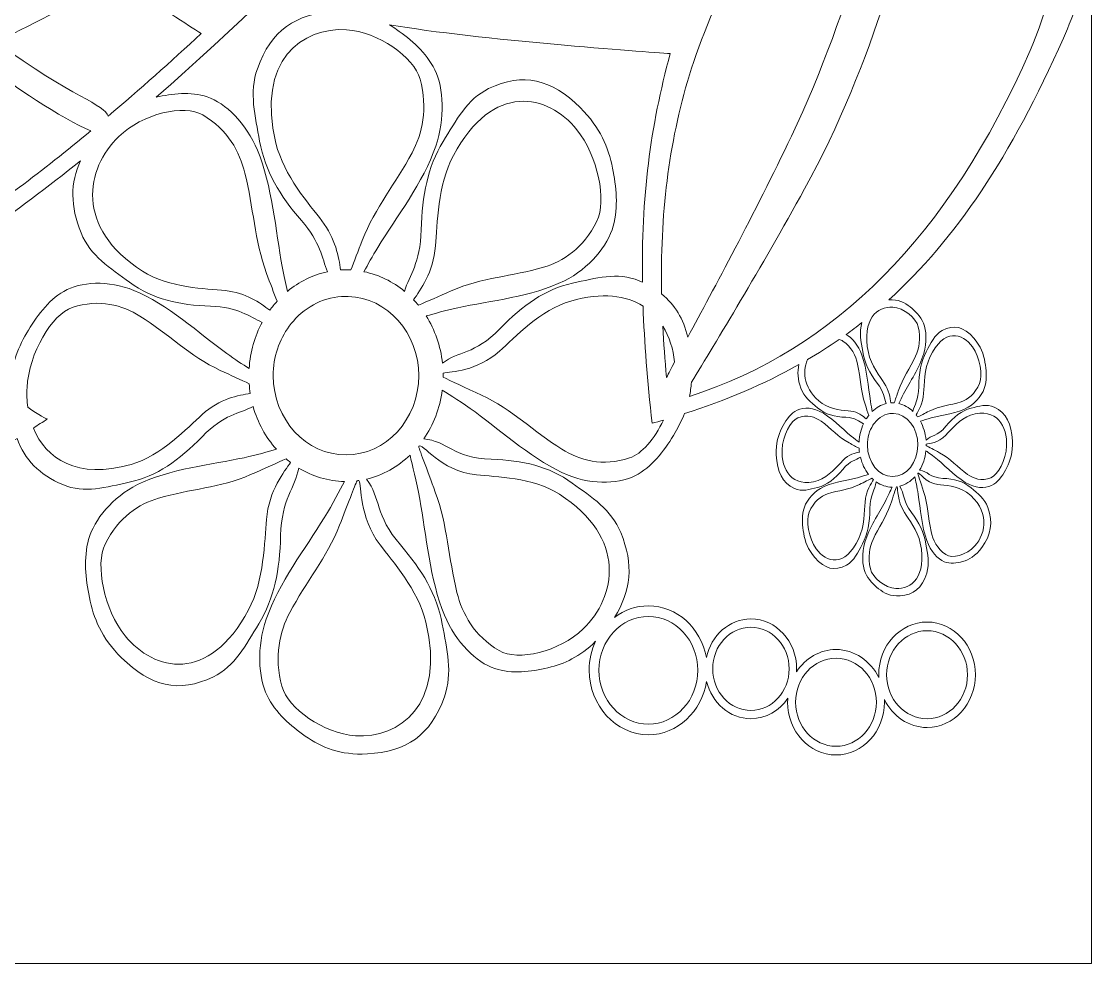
# Model space of a CAD drawing. Header units: millimetres. Extents: x -1200 to 1200, y -590 to 595.
# Drawn here: x 441 to 1200, y -590 to 78 of the extents above; entities that cross this region are included whole.
import ezdxf

# ---------------------------------------------------------------- set-up
doc = ezdxf.new("R2010")
doc.units = ezdxf.units.MM
doc.header["$MEASUREMENT"] = 0
doc.layers.add('Layer 1', color=7, linetype='Continuous')

msp = doc.modelspace()

# ---------------------------------------------------------------- linework, layer by layer
at = {"layer": 'Layer 1', "color": 250, "lineweight": 20}
for points, knots in [([(493.3416, 272.3109), (493.3416, 272.3109), (489.7907, 253.6195), (489.7907, 253.6195), (489.7907, 253.6195), (474.5343, 204.627), (474.5343, 204.627), (474.5343, 204.627), (449.0567, 144.0466), (449.0567, 144.0466), (449.0567, 144.0466), (423.5467, 91.7578), (423.5467, 91.7578), (400.4656, 82.4584), (371.7261, 71.2859), (340.3864, 59.5366), (349.0087, 75.9708), (361.4363, 100.587), (373.9648, 126.3772), (378.7365, 125.5699), (383.5915, 125.5998), (388.7915, 126.6202), (402.1392, 129.2377), (414.855, 134.5403), (428.2961, 149.5107), (455.2984, 179.5845), (450.1417, 198.7508), (442.8856, 218.5582), (439.2773, 228.4094), (433.2851, 236.2572), (426.2286, 243.1994), (427.7857, 248.1289), (429.9526, 254.3217), (431.6138, 260.2042), (438.8142, 260.781), (446.6788, 262.6368), (455.5852, 265.9095), (461.266, 267.9973), (466.2535, 270.3955), (470.6565, 273.4911), (478.237, 273.2324), (485.7886, 272.8312), (493.3416, 272.3109)], [0, 0, 0, 0, 0.07142857, 0.07142857, 0.07142857, 0.14285714, 0.14285714, 0.14285714, 0.21428571, 0.21428571, 0.21428571, 0.28571429, 0.28571429, 0.28571429, 0.35714286, 0.35714286, 0.35714286, 0.42857143, 0.42857143, 0.42857143, 0.5, 0.5, 0.5, 0.57142857, 0.57142857, 0.57142857, 0.64285714, 0.64285714, 0.64285714, 0.71428571, 0.71428571, 0.71428571, 0.78571429, 0.78571429, 0.78571429, 0.85714286, 0.85714286, 0.85714286, 0.92857143, 0.92857143, 0.92857143, 1, 1, 1, 1]), ([(785.5117, 259.5866), (782.4412, 260.7167), (779.4065, 261.8595), (776.4105, 263.0162), (751.3338, 234.0331), (647.3249, 121.4429), (536.2359, 24.3467), (547.7661, 26.9831), (560.7438, 28.4626), (572.4888, 24.5834), (585.4357, 20.309), (600.0251, 6.0472), (608.1306, -13.218), (618.5519, -37.9876), (621.0948, -70.5444), (625.694, -95.6229), (626.891, -102.1588), (628.2207, -108.0917), (629.4438, -113.3111), (637.6636, -106.5131), (647.3149, -101.6715), (657.807, -99.4396), (653.9591, -89.4911), (652.9397, -78.7371), (639.361, -63.0333), (624.0127, -45.284), (613.6363, -28.1866), (609.7187, -6.851), (606.4718, 10.8263), (602.1955, 27.7213), (608.1394, 44.5365), (617.8393, 71.9755), (635.3192, 83.6105), (662.8729, 85.0947), (663.4789, 85.1276), (664.0787, 85.1544), (664.6722, 85.1731), (663.0779, 86.0055), (661.9207, 86.8456), (661.2999, 87.6888), (658.1125, 92.0274), (665.4495, 103.4272), (675.4262, 120.2737), (705.3565, 170.8102), (774.9837, 258.7982), (782.9489, 259.6633), (783.4369, 259.7168), (784.316, 259.6854), (785.5117, 259.5866)], [0, 0, 0, 0, 0.0625, 0.0625, 0.0625, 0.125, 0.125, 0.125, 0.1875, 0.1875, 0.1875, 0.25, 0.25, 0.25, 0.3125, 0.3125, 0.3125, 0.375, 0.375, 0.375, 0.4375, 0.4375, 0.4375, 0.5, 0.5, 0.5, 0.5625, 0.5625, 0.5625, 0.625, 0.625, 0.625, 0.6875, 0.6875, 0.6875, 0.75, 0.75, 0.75, 0.8125, 0.8125, 0.8125, 0.875, 0.875, 0.875, 0.9375, 0.9375, 0.9375, 1, 1, 1, 1]), ([(1052.9728, 189.116), (1046.6477, 193.188), (1040.6257, 197.7554), (1034.9564, 202.7712), (1024.3028, 209.0377), (1012.64, 215.3575), (999.3717, 221.1836), (997.6271, 221.0627), (995.8652, 220.9579), (994.092, 220.8654), (966.6366, 161.1016), (929.7268, 90.0854), (914.6246, 40.1633), (899.7531, -8.9984), (893.7745, -58.8937), (894.9095, -115.1559), (904.3908, -122.8173), (910.357, -132.8911), (913.517, -145.7205), (931.6341, -112.0274), (960.6739, -58.5443), (987.0133, -3.2084), (1031.4487, 90.1402), (1052.7803, 188.2303), (1052.9728, 189.116)], [0, 0, 0, 0, 0.125, 0.125, 0.125, 0.25, 0.25, 0.25, 0.375, 0.375, 0.375, 0.5, 0.5, 0.5, 0.625, 0.625, 0.625, 0.75, 0.75, 0.75, 0.875, 0.875, 0.875, 1, 1, 1, 1]), ([(1081.711, 174.8948), (1078.7732, 175.9512), (1075.8764, 177.1049), (1073.0231, 178.354), (1074.2723, 156.7238), (1045.0014, 47.3328), (996.337, -40.6616), (964.9999, -97.3266), (933.4432, -149.4979), (916.0238, -177.7676), (915.7495, -181.3774), (915.274, -184.7566), (914.6246, -187.9512), (1017.8228, -154.4463), (1097.9705, -75.0396), (1156.4205, 57.4363), (1166.2742, 79.7703), (1184.323, 139.7299), (1185.7063, 161.5436), (1187.2745, 186.2664), (1171.4569, 171.5217), (1171.4569, 171.5217), (1132.5496, 156.3101), (1107.2669, 161.7129), (1081.711, 174.8948)], [0, 0, 0, 0, 0.125, 0.125, 0.125, 0.25, 0.25, 0.25, 0.375, 0.375, 0.375, 0.5, 0.5, 0.5, 0.625, 0.625, 0.625, 0.75, 0.75, 0.75, 0.875, 0.875, 0.875, 1, 1, 1, 1]), ([(1199.95, 122.7706), (1195.038, 103.5684), (1187.49, 83.3812), (1179.9064, 66.195), (1142.9583, -17.5486), (1103.2501, -76.5961), (1056.123, -119.3268), (1062.8104, -118.949), (1067.2307, -121.1794), (1071.23, -124.3833), (1074.7863, -127.2328), (1078.5199, -130.9037), (1080.6121, -135.8081), (1082.8223, -140.9883), (1083.1898, -149.4884), (1080.8406, -157.4086), (1077.8209, -167.592), (1071.1183, -177.5515), (1066.6026, -186.0342), (1065.2739, -188.5295), (1064.1577, -190.8603), (1063.209, -192.8745), (1066.903, -193.7474), (1070.3014, -195.6926), (1073.1895, -198.4401), (1074.3603, -193.7097), (1077.0547, -190.669), (1077.2845, -181.042), (1077.5179, -171.3256), (1078.8217, -163.3193), (1082.6622, -156.1014), (1085.8445, -150.1201), (1088.5985, -144.0448), (1093.8383, -141.1295), (1102.3897, -136.3709), (1109.2908, -138.4586), (1116.3782, -146.4994), (1121.4031, -152.2016), (1123.2905, -157.7347), (1124.3174, -163.5873), (1125.2237, -168.7517), (1125.7912, -174.6564), (1124.5036, -179.9777), (1123.1439, -185.6), (1118.6057, -191.9354), (1112.4744, -195.4543), (1104.5923, -199.9795), (1094.232, -201.0845), (1086.2518, -203.0813), (1083.2195, -203.8399), (1080.5934, -204.7193), (1078.4864, -205.401), (1080.6233, -209.2993), (1082.0426, -213.8587), (1082.5044, -218.7774), (1086.4703, -215.1959), (1090.2772, -216.5031), (1096.6221, -209.0155), (1102.2716, -202.3509), (1107.7113, -197.8461), (1114.5008, -196.1439), (1120.1255, -194.7348), (1125.5019, -192.8773), (1130.8534, -195.459), (1139.5847, -199.6706), (1143.2874, -207.2601), (1143.7592, -219.2257), (1144.0944, -227.7099), (1142.3065, -233.2932), (1139.73, -238.3418), (1137.4565, -242.798), (1134.5262, -247.4767), (1130.6126, -250.0973), (1126.4778, -252.867), (1119.6935, -253.3262), (1113.3721, -250.3841), (1105.2441, -246.6004), (1097.2951, -238.2023), (1090.5255, -232.5439), (1087.327, -229.8715), (1084.4674, -227.8855), (1082.4449, -226.348), (1081.8837, -231.4763), (1080.2781, -236.199), (1077.9065, -240.1632), (1083.592, -240.6537), (1085.1591, -245.577), (1094.5088, -245.928), (1102.2642, -246.2211), (1108.6538, -247.8544), (1114.4151, -252.6663), (1119.1881, -256.6538), (1124.0381, -260.1037), (1126.3649, -266.6695), (1130.1619, -277.3844), (1128.4968, -286.0302), (1122.0786, -294.9096), (1117.5267, -301.2058), (1113.1113, -303.5696), (1108.4402, -304.8563), (1104.318, -305.9926), (1099.6057, -306.7044), (1095.3581, -305.0916), (1090.872, -303.3861), (1085.816, -297.6996), (1083.006, -290.0191), (1079.3954, -280.1429), (1078.5137, -267.1633), (1076.9196, -257.1632), (1076.0862, -251.9328), (1075.0694, -247.6679), (1074.5341, -244.7338), (1071.527, -248.0487), (1067.8529, -250.4359), (1063.8026, -251.5284), (1067.4083, -256.8496), (1065.8314, -261.7071), (1072.1825, -270.157), (1077.5018, -277.2356), (1081.0976, -284.0506), (1082.456, -292.5584), (1083.5809, -299.6056), (1085.0635, -306.3423), (1083.0036, -313.0461), (1079.6412, -323.9866), (1073.5832, -328.6246), (1064.0348, -329.217), (1057.2627, -329.637), (1052.8064, -327.3973), (1048.7761, -324.1684), (1045.2211, -321.3189), (1041.4875, -317.648), (1039.394, -312.7435), (1037.1838, -307.5632), (1036.8175, -299.0632), (1039.1655, -291.1431), (1042.1865, -280.9597), (1048.8878, -271.0003), (1053.4048, -262.5191), (1055.5965, -258.4014), (1057.208, -254.7337), (1058.4485, -252.1898), (1054.3571, -252.1176), (1050.5081, -250.7446), (1047.1555, -248.3875), (1046.3026, -254.2258), (1042.9799, -256.7682), (1042.7216, -267.5097), (1042.4894, -277.226), (1041.1844, -285.2324), (1037.3439, -292.4503), (1034.1617, -298.4317), (1031.4089, -304.5068), (1026.1691, -307.4221), (1017.6165, -312.1808), (1010.7153, -310.0931), (1003.6293, -302.0523), (998.604, -296.3501), (996.7169, -290.817), (995.69, -284.9644), (994.7836, -279.7997), (994.215, -273.8953), (995.5026, -268.574), (996.8633, -262.9516), (1001.4017, -256.6162), (1007.5316, -253.0974), (1015.4139, -248.5722), (1025.7743, -247.4672), (1033.7544, -245.4704), (1036.861, -244.6944), (1039.5405, -243.7901), (1041.6737, -243.102), (1039.0538, -239.7242), (1037.0622, -235.5769), (1035.9396, -230.9641), (1032.4916, -233.163), (1028.8958, -233.033), (1023.3841, -239.5362), (1017.7356, -246.2007), (1012.2948, -250.7056), (1005.5053, -252.4076), (999.8806, -253.8169), (994.5043, -255.6742), (989.1538, -253.0927), (980.4215, -248.881), (976.7199, -241.2916), (976.2469, -229.326), (975.9116, -220.8416), (977.6996, -215.2585), (980.2773, -210.2099), (982.5507, -205.7553), (985.4811, -201.0766), (989.3948, -198.4544), (993.5296, -195.6847), (1000.314, -195.2255), (1006.6353, -198.1676), (1014.762, -201.9513), (1022.7109, -210.3495), (1029.4807, -216.0078), (1031.4822, -217.6803), (1033.3508, -219.083), (1034.9638, -220.2757), (1035.2158, -215.536), (1036.3568, -211.094), (1038.176, -207.2067), (1035.0097, -205.5813), (1032.3351, -202.8807), (1025.4973, -202.6236), (1017.7419, -202.332), (1011.3524, -200.6973), (1005.5911, -195.8854), (1000.8181, -191.8979), (995.9694, -188.448), (993.6426, -181.8822), (991.4894, -175.8084), (991.0922, -170.3993), (992.3214, -165.2362), (967.3802, -179.2659), (940.4598, -190.5969), (911.0933, -200.0311), (909.2618, -204.7804), (907.033, -209.1613), (904.5498, -213.3903), (897.9888, -224.5627), (889.5331, -236.2978), (878.2402, -242.8731), (866.3103, -249.8199), (846.7343, -250.9703), (828.4943, -243.591), (805.0431, -234.1019), (782.1071, -213.039), (762.5733, -198.8478), (753.3453, -192.1423), (745.0931, -187.1643), (739.2587, -183.3068), (737.6395, -196.1706), (733.0045, -208.0124), (726.1616, -217.9576), (742.569, -219.1865), (747.0873, -231.5345), (774.0674, -232.4169), (796.4458, -233.1489), (814.882, -237.2462), (831.5054, -249.3167), (845.2779, -259.3152), (859.2714, -267.9689), (865.9849, -284.4361), (875.1956, -307.0256), (873.266, -325.949), (861.4182, -344.6356), (868.2461, -339.3974), (876.5602, -336.3142), (885.5139, -336.3142), (905.7678, -336.3142), (922.7474, -352.0777), (926.6413, -372.9148), (930.0124, -357.3129), (942.917, -345.6388), (958.2465, -345.6388), (976.1278, -345.6388), (990.711, -361.5213), (990.711, -380.9949), (990.711, -381.694), (990.6899, -382.3883), (990.6526, -383.0778), (996.8846, -373.5449), (1007.1135, -367.3082), (1018.6348, -367.3082), (1031.7453, -367.3082), (1043.1774, -375.382), (1048.9561, -387.1986), (1048.9237, -386.5371), (1048.9064, -385.8725), (1048.9064, -385.2018), (1048.9064, -364.6091), (1064.3278, -347.8143), (1083.2369, -347.8143), (1102.145, -347.8143), (1117.5663, -364.6091), (1117.5664, -385.2018), (1117.5664, -405.7944), (1102.145, -422.5908), (1083.2368, -422.5908), (1070.1263, -422.5908), (1058.6956, -414.5155), (1052.9157, -402.7003), (1052.9479, -403.3603), (1052.9653, -404.0263), (1052.9653, -404.6956), (1052.9653, -425.2882), (1037.5439, -442.0846), (1018.6348, -442.0846), (999.7267, -442.0846), (984.3053, -425.2882), (984.3053, -404.6956), (984.3053, -403.7536), (984.3388, -402.8194), (984.4022, -401.8946), (978.4831, -410.6519), (968.9571, -416.3524), (958.2466, -416.3525), (943.2089, -416.3524), (930.5041, -405.1173), (926.8438, -389.9604), (923.3757, -411.3727), (906.1427, -427.7272), (885.5139, -427.7272), (862.399, -427.7271), (843.5469, -407.1941), (843.5469, -382.0199), (843.5469, -374.5967), (845.1873, -367.5763), (848.0928, -361.3662), (836.8841, -372.6735), (825.8471, -377.4431), (814.2649, -380.2159), (802.371, -383.0638), (788.7736, -384.8507), (776.5184, -380.802), (763.5728, -376.5276), (748.9821, -362.2659), (740.8767, -343.0008), (730.4566, -318.2311), (727.9123, -285.6744), (723.3146, -260.5958), (720.9095, -247.475), (717.9753, -236.7775), (716.4309, -229.4216), (707.754, -237.7352), (697.1539, -243.7227), (685.4674, -246.461), (695.8702, -259.809), (691.3207, -271.9909), (709.6464, -293.1854), (724.9945, -310.9363), (735.3709, -328.032), (739.2898, -349.3677), (742.5354, -367.0448), (746.8118, -383.94), (740.8679, -400.7552), (731.1681, -428.1959), (713.6892, -439.8292), (686.1355, -441.3134), (666.5967, -442.3668), (653.7369, -436.7492), (642.1099, -428.6504), (631.8501, -421.5062), (621.0762, -412.2975), (615.038, -399.9981), (608.6595, -387.0042), (607.603, -365.6844), (614.3786, -345.819), (623.0927, -320.2798), (642.4315, -295.2999), (655.4628, -274.0254), (661.7866, -263.7009), (666.4378, -254.5001), (670.0176, -248.1224), (658.2106, -247.9406), (647.1077, -244.4956), (637.4338, -238.5831), (634.9729, -253.226), (625.3824, -259.6053), (624.6386, -286.5442), (623.9681, -310.916), (620.2046, -330.9944), (609.1228, -349.0996), (599.9407, -364.0997), (591.9953, -379.3382), (576.8755, -386.6516), (552.2, -398.5843), (532.2875, -393.3492), (511.84, -373.1813), (497.3399, -358.8787), (491.8951, -345.0024), (488.9314, -330.3221), (486.3164, -317.3691), (484.6761, -302.5601), (488.3924, -289.2136), (492.3173, -275.1131), (505.4119, -259.2243), (523.1017, -250.3967), (545.8453, -239.0471), (575.7383, -236.2759), (598.7648, -231.2681), (607.7283, -229.3197), (615.4602, -227.0516), (621.6138, -225.326), (614.0547, -216.8542), (608.3082, -206.4544), (605.0699, -194.8853), (595.1192, -200.3995), (584.7428, -200.075), (568.842, -216.3839), (552.544, -233.0988), (536.8457, -244.3998), (517.2549, -248.6663), (501.0239, -252.2024), (485.5106, -256.8592), (470.0717, -250.3857), (453.3975, -243.3951), (443.0817, -232.6912), (437.6148, -217.5547), (411.8303, -233.7116), (382.9481, -250.5942), (357.3365, -260.8936), (337.0141, -269.0676), (307.5596, -278.8953), (282.5549, -285.9722), (273.7951, -288.4519), (265.4958, -292.1651), (258.4407, -293.2387), (301.9464, -386.3529), (340.7298, -528.6673), (355.9395, -590.0266), (355.9395, -590.0266), (1199.95, -590.0266), (1199.95, -590.0266), (1199.95, -590.0266), (1199.95, 122.7706), (1199.95, 122.7706)], [0, 0, 0, 0, 0.00714286, 0.00714286, 0.00714286, 0.01428571, 0.01428571, 0.01428571, 0.02142857, 0.02142857, 0.02142857, 0.02857143, 0.02857143, 0.02857143, 0.03571429, 0.03571429, 0.03571429, 0.04285714, 0.04285714, 0.04285714, 0.05, 0.05, 0.05, 0.05714286, 0.05714286, 0.05714286, 0.06428571, 0.06428571, 0.06428571, 0.07142857, 0.07142857, 0.07142857, 0.07857143, 0.07857143, 0.07857143, 0.08571429, 0.08571429, 0.08571429, 0.09285714, 0.09285714, 0.09285714, 0.1, 0.1, 0.1, 0.10714286, 0.10714286, 0.10714286, 0.11428571, 0.11428571, 0.11428571, 0.12142857, 0.12142857, 0.12142857, 0.12857143, 0.12857143, 0.12857143, 0.13571429, 0.13571429, 0.13571429, 0.14285714, 0.14285714, 0.14285714, 0.15, 0.15, 0.15, 0.15714286, 0.15714286, 0.15714286, 0.16428571, 0.16428571, 0.16428571, 0.17142857, 0.17142857, 0.17142857, 0.17857143, 0.17857143, 0.17857143, 0.18571429, 0.18571429, 0.18571429, 0.19285714, 0.19285714, 0.19285714, 0.2, 0.2, 0.2, 0.20714286, 0.20714286, 0.20714286, 0.21428571, 0.21428571, 0.21428571, 0.22142857, 0.22142857, 0.22142857, 0.22857143, 0.22857143, 0.22857143, 0.23571429, 0.23571429, 0.23571429, 0.24285714, 0.24285714, 0.24285714, 0.25, 0.25, 0.25, 0.25714286, 0.25714286, 0.25714286, 0.26428571, 0.26428571, 0.26428571, 0.27142857, 0.27142857, 0.27142857, 0.27857143, 0.27857143, 0.27857143, 0.28571429, 0.28571429, 0.28571429, 0.29285714, 0.29285714, 0.29285714, 0.3, 0.3, 0.3, 0.30714286, 0.30714286, 0.30714286, 0.31428571, 0.31428571, 0.31428571, 0.32142857, 0.32142857, 0.32142857, 0.32857143, 0.32857143, 0.32857143, 0.33571429, 0.33571429, 0.33571429, 0.34285714, 0.34285714, 0.34285714, 0.35, 0.35, 0.35, 0.35714286, 0.35714286, 0.35714286, 0.36428571, 0.36428571, 0.36428571, 0.37142857, 0.37142857, 0.37142857, 0.37857143, 0.37857143, 0.37857143, 0.38571429, 0.38571429, 0.38571429, 0.39285714, 0.39285714, 0.39285714, 0.4, 0.4, 0.4, 0.40714286, 0.40714286, 0.40714286, 0.41428571, 0.41428571, 0.41428571, 0.42142857, 0.42142857, 0.42142857, 0.42857143, 0.42857143, 0.42857143, 0.43571429, 0.43571429, 0.43571429, 0.44285714, 0.44285714, 0.44285714, 0.45, 0.45, 0.45, 0.45714286, 0.45714286, 0.45714286, 0.46428571, 0.46428571, 0.46428571, 0.47142857, 0.47142857, 0.47142857, 0.47857143, 0.47857143, 0.47857143, 0.48571429, 0.48571429, 0.48571429, 0.49285714, 0.49285714, 0.49285714, 0.5, 0.5, 0.5, 0.50714286, 0.50714286, 0.50714286, 0.51428571, 0.51428571, 0.51428571, 0.52142857, 0.52142857, 0.52142857, 0.52857143, 0.52857143, 0.52857143, 0.53571429, 0.53571429, 0.53571429, 0.54285714, 0.54285714, 0.54285714, 0.55, 0.55, 0.55, 0.55714286, 0.55714286, 0.55714286, 0.56428571, 0.56428571, 0.56428571, 0.57142857, 0.57142857, 0.57142857, 0.57857143, 0.57857143, 0.57857143, 0.58571429, 0.58571429, 0.58571429, 0.59285714, 0.59285714, 0.59285714, 0.6, 0.6, 0.6, 0.60714286, 0.60714286, 0.60714286, 0.61428571, 0.61428571, 0.61428571, 0.62142857, 0.62142857, 0.62142857, 0.62857143, 0.62857143, 0.62857143, 0.63571429, 0.63571429, 0.63571429, 0.64285714, 0.64285714, 0.64285714, 0.65, 0.65, 0.65, 0.65714286, 0.65714286, 0.65714286, 0.66428571, 0.66428571, 0.66428571, 0.67142857, 0.67142857, 0.67142857, 0.67857143, 0.67857143, 0.67857143, 0.68571429, 0.68571429, 0.68571429, 0.69285714, 0.69285714, 0.69285714, 0.7, 0.7, 0.7, 0.70714286, 0.70714286, 0.70714286, 0.71428571, 0.71428571, 0.71428571, 0.72142857, 0.72142857, 0.72142857, 0.72857143, 0.72857143, 0.72857143, 0.73571429, 0.73571429, 0.73571429, 0.74285714, 0.74285714, 0.74285714, 0.75, 0.75, 0.75, 0.75714286, 0.75714286, 0.75714286, 0.76428571, 0.76428571, 0.76428571, 0.77142857, 0.77142857, 0.77142857, 0.77857143, 0.77857143, 0.77857143, 0.78571429, 0.78571429, 0.78571429, 0.79285714, 0.79285714, 0.79285714, 0.8, 0.8, 0.8, 0.80714286, 0.80714286, 0.80714286, 0.81428571, 0.81428571, 0.81428571, 0.82142857, 0.82142857, 0.82142857, 0.82857143, 0.82857143, 0.82857143, 0.83571429, 0.83571429, 0.83571429, 0.84285714, 0.84285714, 0.84285714, 0.85, 0.85, 0.85, 0.85714286, 0.85714286, 0.85714286, 0.86428571, 0.86428571, 0.86428571, 0.87142857, 0.87142857, 0.87142857, 0.87857143, 0.87857143, 0.87857143, 0.88571429, 0.88571429, 0.88571429, 0.89285714, 0.89285714, 0.89285714, 0.9, 0.9, 0.9, 0.90714286, 0.90714286, 0.90714286, 0.91428571, 0.91428571, 0.91428571, 0.92142857, 0.92142857, 0.92142857, 0.92857143, 0.92857143, 0.92857143, 0.93571429, 0.93571429, 0.93571429, 0.94285714, 0.94285714, 0.94285714, 0.95, 0.95, 0.95, 0.95714286, 0.95714286, 0.95714286, 0.96428571, 0.96428571, 0.96428571, 0.97142857, 0.97142857, 0.97142857, 0.97857143, 0.97857143, 0.97857143, 0.98571429, 0.98571429, 0.98571429, 0.99285714, 0.99285714, 0.99285714, 1, 1, 1, 1]), ([(422.5274, 63.6197), (478.3039, 23.1507), (499.7065, 19.6586), (502.2145, 10.8325), (524.5185, 29.7528), (546.7505, 49.6242), (568.2249, 69.5146), (558.5202, 75.532), (540.8577, 88.0259), (507.4929, 107.6372), (474.2499, 89.4068), (443.9708, 73.6432), (422.5274, 63.6197)], [0, 0, 0, 0, 0.25, 0.25, 0.25, 0.5, 0.5, 0.5, 0.75, 0.75, 0.75, 1, 1, 1, 1]), ([(670.9984, -98.0555), (672.1382, -98.0555), (673.2731, -98.0851), (674.4006, -98.1464), (676.715, -92.198), (679.6243, -84.5836), (682.5347, -77.176), (691.8036, -53.5864), (706.377, -36.9719), (717.8699, -15.0752), (724.9982, -1.495), (729.3266, 16.1398), (723.5021, 37.1791), (719.1475, 52.9095), (693.9555, 70.6527), (671.3126, 72.1888), (640.2822, 74.2952), (607.136, 50.582), (621.3084, -8.2994), (626.8884, -31.4844), (645.1421, -51.7103), (653.8722, -63.2497), (663.4019, -75.8484), (666.0169, -89.1323), (667.1952, -98.1683), (668.4542, -98.0931), (669.722, -98.0555), (670.9984, -98.0555)], [0, 0, 0, 0, 0.11111111, 0.11111111, 0.11111111, 0.22222222, 0.22222222, 0.22222222, 0.33333333, 0.33333333, 0.33333333, 0.44444444, 0.44444444, 0.44444444, 0.55555556, 0.55555556, 0.55555556, 0.66666667, 0.66666667, 0.66666667, 0.77777778, 0.77777778, 0.77777778, 0.88888889, 0.88888889, 0.88888889, 1, 1, 1, 1]), ([(881.3059, -106.8722), (880.418, -46.7259), (886.8213, 3.4516), (901.0458, 55.3077), (883.0491, 56.5413), (765.6079, 64.8392), (701.8263, 75.7359), (703.5522, 74.6935), (705.2384, 73.5885), (706.8985, 72.4317), (717.1571, 65.2858), (727.9323, 56.0773), (733.9691, 43.7779), (740.3476, 30.7856), (741.4055, 9.4656), (734.6284, -10.3996), (725.9145, -35.939), (706.5769, -60.9189), (693.5444, -82.1934), (689.7102, -88.4535), (686.4906, -94.2984), (683.7528, -99.3533), (694.4136, -101.5414), (704.219, -106.4207), (712.5517, -113.3111), (715.9279, -101.4459), (723.7032, -93.8204), (724.3688, -69.6743), (725.0404, -45.3044), (728.8038, -25.2242), (739.8856, -7.1206), (749.0666, 7.8795), (757.012, 23.1194), (772.1329, 30.4314), (796.807, 42.3657), (816.7209, 37.1305), (837.1685, 16.961), (851.6675, 2.6599), (857.1133, -11.2162), (860.0772, -25.8966), (862.692, -38.8497), (864.3323, -53.6585), (860.6161, -67.0052), (856.6899, -81.1055), (843.5954, -96.9943), (825.9055, -105.8236), (803.1632, -117.1716), (773.2702, -119.9427), (750.2423, -124.9506), (741.4924, -126.8535), (733.9146, -129.0572), (727.8342, -130.7673), (734.0001, -140.548), (738.0978, -151.9838), (739.4287, -164.3193), (750.8719, -155.3364), (761.8557, -158.614), (780.1664, -139.8364), (796.4645, -123.12), (812.1628, -111.8189), (831.7525, -107.5524), (847.9835, -104.0164), (863.4968, -99.3596), (878.9355, -105.8329), (879.7413, -106.17), (880.5311, -106.5164), (881.3059, -106.8722)], [0, 0, 0, 0, 0.04545455, 0.04545455, 0.04545455, 0.09090909, 0.09090909, 0.09090909, 0.13636364, 0.13636364, 0.13636364, 0.18181818, 0.18181818, 0.18181818, 0.22727273, 0.22727273, 0.22727273, 0.27272727, 0.27272727, 0.27272727, 0.31818182, 0.31818182, 0.31818182, 0.36363636, 0.36363636, 0.36363636, 0.40909091, 0.40909091, 0.40909091, 0.45454545, 0.45454545, 0.45454545, 0.5, 0.5, 0.5, 0.54545455, 0.54545455, 0.54545455, 0.59090909, 0.59090909, 0.59090909, 0.63636364, 0.63636364, 0.63636364, 0.68181818, 0.68181818, 0.68181818, 0.72727273, 0.72727273, 0.72727273, 0.77272727, 0.77272727, 0.77272727, 0.81818182, 0.81818182, 0.81818182, 0.86363636, 0.86363636, 0.86363636, 0.90909091, 0.90909091, 0.90909091, 0.95454545, 0.95454545, 0.95454545, 1, 1, 1, 1]), ([(307.5843, 22.6523), (355.9333, -46.5818), (383.2412, -63.2434), (390.5286, -73.2167), (421.9188, -53.4909), (455.9132, -27.7619), (490.0401, 0.6067), (470.4789, 7.82), (428.7667, 37.1382), (423.5032, 41.4377), (415.8324, 47.7026), (410.8693, 52.8783), (407.831, 57.0789), (403.001, 55.0742), (399.0548, 53.6322), (396.1432, 52.836), (383.5417, 49.3955), (349.8106, 37.3859), (307.5843, 22.6523)], [0, 0, 0, 0, 0.16666667, 0.16666667, 0.16666667, 0.33333333, 0.33333333, 0.33333333, 0.5, 0.5, 0.5, 0.66666667, 0.66666667, 0.66666667, 0.83333333, 0.83333333, 0.83333333, 1, 1, 1, 1]), ([(848.9295, -63.6117), (839.3887, -82.9739), (824.8774, -92.1103), (811.0191, -96.2231), (788.6765, -102.8564), (767.5847, -103.3816), (745.7154, -112.924), (737.0635, -116.6982), (728.2017, -120.7061), (722.3944, -123.2155), (721.2745, -121.8487), (720.1111, -120.5259), (718.9053, -119.2515), (723.8721, -112.3143), (732.8082, -99.9506), (734.4882, -81.0036), (735.808, -66.1195), (736.0329, -37.7604), (747.1395, -17.0706), (775.3488, 35.4801), (814.1817, 26.7214), (834.7559, 1.3356), (849.7701, -17.188), (856.063, -49.135), (848.9295, -63.6117)], [0, 0, 0, 0, 0.125, 0.125, 0.125, 0.25, 0.25, 0.25, 0.375, 0.375, 0.375, 0.5, 0.5, 0.5, 0.625, 0.625, 0.625, 0.75, 0.75, 0.75, 0.875, 0.875, 0.875, 1, 1, 1, 1]), ([(616.8757, -126.7579), (618.4886, -124.5274), (620.2159, -122.4005), (622.046, -120.3832), (619.8917, -114.6042), (617.2122, -107.5179), (614.6506, -100.554), (605.8895, -76.7355), (605.4064, -53.7636), (599.3162, -29.4312), (595.5402, -14.3385), (587.1504, 1.4656), (569.3723, 11.8559), (556.0803, 19.6255), (526.7473, 12.7713), (509.7379, -3.5799), (486.4293, -25.9876), (478.387, -68.2809), (526.638, -99.0021), (545.6367, -111.0994), (571.6755, -111.344), (585.3413, -112.7797), (599.8525, -114.3063), (610.1584, -121.33), (616.8757, -126.7579)], [0, 0, 0, 0, 0.125, 0.125, 0.125, 0.25, 0.25, 0.25, 0.375, 0.375, 0.375, 0.5, 0.5, 0.5, 0.625, 0.625, 0.625, 0.75, 0.75, 0.75, 0.875, 0.875, 0.875, 1, 1, 1, 1]), ([(299.5099, -129.2564), (324.06, -133.4083), (348.5232, -140.921), (371.7671, -151.1469), (393.8052, -160.8428), (414.891, -171.9745), (432.7138, -185.8634), (432.694, -167.291), (437.611, -154.4916), (444.4587, -142.8285), (451.0197, -131.656), (459.4742, -119.9208), (470.7671, -113.3455), (482.6981, -106.3987), (502.2729, -105.2483), (520.5142, -112.6277), (543.9641, -122.1183), (566.9001, -143.1795), (586.4339, -157.371), (592.2076, -161.567), (597.599, -165.0842), (602.2553, -168.075), (602.9827, -156.1891), (606.2731, -145.0465), (611.5229, -135.2971), (602.3867, -131.2219), (594.6674, -124.4475), (574.9398, -123.8017), (552.5627, -123.0714), (534.1253, -118.9726), (517.502, -106.9034), (503.7295, -96.9034), (489.736, -88.2497), (483.0222, -71.7826), (475.3053, -52.8577), (475.4084, -36.5033), (482.6112, -20.707), (436.0291, -58.132), (390.2181, -90.0946), (350.4192, -109.344), (332.9478, -117.7939), (315.9632, -124.3205), (299.5099, -129.2564)], [0, 0, 0, 0, 0.07142857, 0.07142857, 0.07142857, 0.14285714, 0.14285714, 0.14285714, 0.21428571, 0.21428571, 0.21428571, 0.28571429, 0.28571429, 0.28571429, 0.35714286, 0.35714286, 0.35714286, 0.42857143, 0.42857143, 0.42857143, 0.5, 0.5, 0.5, 0.57142857, 0.57142857, 0.57142857, 0.64285714, 0.64285714, 0.64285714, 0.71428571, 0.71428571, 0.71428571, 0.78571429, 0.78571429, 0.78571429, 0.85714286, 0.85714286, 0.85714286, 0.92857143, 0.92857143, 0.92857143, 1, 1, 1, 1]), ([(896.2529, -204.5781), (893.5672, -205.365), (890.8667, -206.1409), (888.1399, -206.8996), (884.8012, -176.7817), (882.6568, -149.352), (881.7392, -123.7923), (869.8068, -116.2546), (852.9103, -113.7546), (830.4225, -120.1747), (809.1343, -126.2515), (790.5641, -146.131), (779.9665, -155.639), (763.5679, -170.3537), (745.899, -169.9307), (739.8807, -171.371), (739.8919, -171.9432), (739.8994, -172.5184), (739.8994, -173.0952), (739.8994, -173.4588), (739.8931, -173.8193), (739.8883, -174.1814), (744.5655, -176.5545), (756.123, -181.7019), (767.18, -186.8571), (788.8395, -196.9511), (804.0957, -212.8228), (824.2007, -225.3385), (836.6707, -233.1018), (852.8631, -237.8167), (872.1809, -231.4734), (880.7087, -228.6724), (889.8795, -217.9591), (896.2529, -204.5781)], [0, 0, 0, 0, 0.09090909, 0.09090909, 0.09090909, 0.18181818, 0.18181818, 0.18181818, 0.27272727, 0.27272727, 0.27272727, 0.36363636, 0.36363636, 0.36363636, 0.45454545, 0.45454545, 0.45454545, 0.54545455, 0.54545455, 0.54545455, 0.63636364, 0.63636364, 0.63636364, 0.72727273, 0.72727273, 0.72727273, 0.81818182, 0.81818182, 0.81818182, 0.90909091, 0.90909091, 0.90909091, 1, 1, 1, 1]), ([(445.2584, -195.5577), (453.1528, -201.0891), (458.9589, -203.9575), (458.9589, -203.9575), (455.7865, -206.003), (452.5222, -208.1002), (449.1845, -210.2303), (458.081, -231.9718), (480.1876, -247.0064), (518.5859, -236.0439), (539.8742, -229.967), (558.4444, -210.0876), (569.0407, -200.5798), (581.5691, -189.3383), (594.8374, -186.9307), (603.0871, -185.7786), (602.7245, -183.4809), (602.4576, -181.1456), (602.2937, -178.7802), (596.6776, -176.1785), (589.142, -172.7723), (581.8274, -169.3632), (560.1679, -159.2674), (544.9115, -143.3959), (524.8078, -130.8801), (512.3379, -123.1167), (496.1453, -118.4021), (476.8276, -124.7454), (462.3846, -129.4883), (446.0928, -156.9242), (444.681, -181.5859), (444.4141, -186.2458), (444.6015, -190.9511), (445.2584, -195.5577)], [0, 0, 0, 0, 0.09090909, 0.09090909, 0.09090909, 0.18181818, 0.18181818, 0.18181818, 0.27272727, 0.27272727, 0.27272727, 0.36363636, 0.36363636, 0.36363636, 0.45454545, 0.45454545, 0.45454545, 0.54545455, 0.54545455, 0.54545455, 0.63636364, 0.63636364, 0.63636364, 0.72727273, 0.72727273, 0.72727273, 0.81818182, 0.81818182, 0.81818182, 0.90909091, 0.90909091, 0.90909091, 1, 1, 1, 1]), ([(672.6176, -116.8957), (671.8575, -116.8597), (671.808, -116.8644), (670.5166, -116.869), (656.0413, -117.0133), (642.9568, -123.7031), (633.6456, -134.3426), (632.5579, -135.6405), (631.536, -136.7658), (630.6794, -138.0432), (623.608, -147.6687), (619.3676, -159.86), (619.3676, -173.0952), (619.3676, -204.0656), (642.5619, -229.326), (670.9984, -229.326), (699.4347, -229.326), (722.628, -204.0656), (722.628, -173.0952), (722.628, -142.7157), (700.309, -117.8331), (672.6176, -116.8957)], [0, 0, 0, 0, 0.14285714, 0.14285714, 0.14285714, 0.28571429, 0.28571429, 0.28571429, 0.42857143, 0.42857143, 0.42857143, 0.57142857, 0.57142857, 0.57142857, 0.71428571, 0.71428571, 0.71428571, 0.85714286, 0.85714286, 0.85714286, 1, 1, 1, 1]), ([(1058.7887, -192.3571), (1059.1837, -192.3571), (1059.5772, -192.3697), (1059.967, -192.3947), (1060.7706, -190.0216), (1061.7774, -186.9872), (1062.7869, -184.0325), (1065.9991, -174.6281), (1071.0501, -168.0042), (1075.0321, -159.2737), (1077.503, -153.8584), (1079.0029, -146.827), (1076.9852, -138.4398), (1075.4755, -132.167), (1066.7453, -125.0932), (1058.8968, -124.4804), (1048.1427, -123.6403), (1036.6561, -133.0948), (1041.5681, -156.5715), (1043.5014, -165.8162), (1049.8277, -173.8788), (1052.8536, -178.4808), (1056.1564, -183.5043), (1057.0628, -188.8007), (1057.47, -192.4025), (1057.9071, -192.3726), (1058.3454, -192.3571), (1058.7887, -192.3571)], [0, 0, 0, 0, 0.11111111, 0.11111111, 0.11111111, 0.22222222, 0.22222222, 0.22222222, 0.33333333, 0.33333333, 0.33333333, 0.44444444, 0.44444444, 0.44444444, 0.55555556, 0.55555556, 0.55555556, 0.66666667, 0.66666667, 0.66666667, 0.77777778, 0.77777778, 0.77777778, 0.88888889, 0.88888889, 0.88888889, 1, 1, 1, 1]), ([(1025.722, -143.9383), (1029.9214, -146.0778), (1034.4137, -151.4587), (1037.0001, -158.5323), (1040.6121, -168.4087), (1041.4937, -181.3884), (1043.0866, -191.3885), (1043.5026, -193.9935), (1043.9633, -196.3586), (1044.3867, -198.4401), (1047.2351, -195.7302), (1050.5814, -193.7991), (1054.2169, -192.9104), (1052.8833, -188.9433), (1052.5294, -184.6549), (1047.8236, -178.3946), (1042.5043, -171.3178), (1038.9085, -164.5011), (1037.5513, -155.9948), (1036.4251, -148.9461), (1034.944, -142.2094), (1037.0039, -135.5056), (1037.0113, -135.4805), (1037.02, -135.4554), (1037.0273, -135.4303), (1033.3049, -138.3505), (1029.5391, -141.189), (1025.722, -143.9383)], [0, 0, 0, 0, 0.11111111, 0.11111111, 0.11111111, 0.22222222, 0.22222222, 0.22222222, 0.33333333, 0.33333333, 0.33333333, 0.44444444, 0.44444444, 0.44444444, 0.55555556, 0.55555556, 0.55555556, 0.66666667, 0.66666667, 0.66666667, 0.77777778, 0.77777778, 0.77777778, 0.88888889, 0.88888889, 0.88888889, 1, 1, 1, 1]), ([(904.0828, -163.3867), (901.7386, -167.835), (899.8215, -171.5513), (898.4122, -174.4274), (897.245, -161.954), (896.3485, -149.8255), (895.7377, -137.99), (900.4299, -145.4805), (903.1567, -154.3003), (904.0828, -163.3867)], [0, 0, 0, 0, 0.33333333, 0.33333333, 0.33333333, 0.66666667, 0.66666667, 0.66666667, 1, 1, 1, 1]), ([(1120.4533, -178.6251), (1117.1467, -186.3445), (1112.1181, -189.9872), (1107.3153, -191.6282), (1099.5723, -194.2725), (1092.2626, -194.4809), (1084.6835, -198.2866), (1081.6849, -199.7914), (1078.613, -201.3885), (1076.6004, -202.3885), (1076.2129, -201.8446), (1075.8095, -201.3164), (1075.391, -200.8085), (1077.1131, -198.0421), (1080.2098, -193.1127), (1080.7923, -185.5592), (1081.2492, -179.625), (1081.3273, -168.3177), (1085.1766, -160.0685), (1094.9533, -139.1169), (1108.4116, -142.609), (1115.5426, -152.7298), (1120.745, -160.1155), (1122.9266, -172.8539), (1120.4533, -178.6251)], [0, 0, 0, 0, 0.125, 0.125, 0.125, 0.25, 0.25, 0.25, 0.375, 0.375, 0.375, 0.5, 0.5, 0.5, 0.625, 0.625, 0.625, 0.75, 0.75, 0.75, 0.875, 0.875, 0.875, 1, 1, 1, 1]), ([(1040.031, -203.8024), (1040.591, -202.9121), (1041.1883, -202.064), (1041.8227, -201.26), (1041.0764, -198.9559), (1040.1477, -196.1299), (1039.2599, -193.354), (1036.2241, -183.857), (1036.0562, -174.6987), (1033.9455, -164.9963), (1032.6368, -158.9791), (1029.7289, -152.6782), (1023.5678, -148.5354), (1022.7781, -148.0042), (1021.8246, -147.6436), (1020.7579, -147.446), (1013.4942, -152.4854), (1006.0616, -157.2409), (998.4391, -161.7253), (994.5527, -170.9275), (995.7708, -183.2222), (1008.7572, -192.7348), (1015.3419, -197.5577), (1024.3662, -197.6565), (1029.1018, -198.2286), (1034.1319, -198.8367), (1037.7028, -201.6377), (1040.031, -203.8024)], [0, 0, 0, 0, 0.11111111, 0.11111111, 0.11111111, 0.22222222, 0.22222222, 0.22222222, 0.33333333, 0.33333333, 0.33333333, 0.44444444, 0.44444444, 0.44444444, 0.55555556, 0.55555556, 0.55555556, 0.66666667, 0.66666667, 0.66666667, 0.77777778, 0.77777778, 0.77777778, 0.88888889, 0.88888889, 0.88888889, 1, 1, 1, 1]), ([(1128.5117, -245.5518), (1121.8166, -248.0816), (1116.2057, -246.2023), (1111.8834, -243.1066), (1104.9164, -238.116), (1099.6281, -231.7884), (1092.1223, -227.7633), (1088.2906, -225.7084), (1084.285, -223.6551), (1082.6634, -222.71), (1082.6658, -222.5657), (1082.6672, -222.4216), (1082.6672, -222.2774), (1082.6672, -222.047), (1082.6646, -221.8182), (1082.6609, -221.5893), (1084.7469, -221.0158), (1090.8708, -221.1833), (1096.5538, -215.3165), (1100.2265, -211.5266), (1106.6621, -203.6002), (1114.0402, -201.1769), (1132.7768, -195.0233), (1140.3223, -209.4152), (1139.6531, -222.8902), (1139.164, -232.7228), (1133.5169, -243.6615), (1128.5117, -245.5518)], [0, 0, 0, 0, 0.11111111, 0.11111111, 0.11111111, 0.22222222, 0.22222222, 0.22222222, 0.33333333, 0.33333333, 0.33333333, 0.44444444, 0.44444444, 0.44444444, 0.55555556, 0.55555556, 0.55555556, 0.66666667, 0.66666667, 0.66666667, 0.77777778, 0.77777778, 0.77777778, 0.88888889, 0.88888889, 0.88888889, 1, 1, 1, 1]), ([(1035.2531, -227.3338), (1035.1276, -226.4169), (1035.0345, -225.4858), (1034.9775, -224.5438), (1033.0316, -223.5062), (1030.4193, -222.1473), (1027.8851, -220.7883), (1020.3779, -216.7632), (1015.091, -210.4356), (1008.1227, -205.445), (1003.8019, -202.3493), (998.1896, -200.4701), (991.4945, -202.9998), (986.4893, -204.8902), (980.8435, -215.829), (980.3542, -225.6615), (979.6838, -239.1364), (987.2293, -253.5284), (1005.9673, -247.3747), (1013.3451, -244.9515), (1019.7808, -237.0268), (1023.4536, -233.2352), (1027.7944, -228.7524), (1032.3935, -227.7931), (1035.2531, -227.3338)], [0, 0, 0, 0, 0.125, 0.125, 0.125, 0.25, 0.25, 0.25, 0.375, 0.375, 0.375, 0.5, 0.5, 0.5, 0.625, 0.625, 0.625, 0.75, 0.75, 0.75, 0.875, 0.875, 0.875, 1, 1, 1, 1]), ([(1059.35, -199.8697), (1059.0867, -199.8555), (1059.0693, -199.8572), (1058.6212, -199.8588), (1053.6049, -199.9167), (1049.0701, -202.5829), (1045.8432, -206.8259), (1045.4668, -207.3431), (1045.1118, -207.7913), (1044.815, -208.3023), (1042.3641, -212.1392), (1040.8952, -216.9999), (1040.8952, -222.2774), (1040.8953, -234.6254), (1048.9336, -244.6961), (1058.7887, -244.6961), (1068.6439, -244.6961), (1076.6823, -234.6254), (1076.6823, -222.2774), (1076.6824, -210.1644), (1068.9468, -200.2427), (1059.35, -199.8697)], [0, 0, 0, 0, 0.14285714, 0.14285714, 0.14285714, 0.28571429, 0.28571429, 0.28571429, 0.42857143, 0.42857143, 0.42857143, 0.57142857, 0.57142857, 0.57142857, 0.71428571, 0.71428571, 0.71428571, 0.85714286, 0.85714286, 0.85714286, 1, 1, 1, 1]), ([(779.6349, -368.0747), (761.857, -357.6843), (753.4682, -341.8801), (749.691, -326.7875), (743.6008, -302.4551), (743.119, -279.4831), (734.3566, -255.6647), (728.5742, -239.9437), (722.1921, -223.583), (722.6094, -223.1065), (725.1187, -220.2445), (737.6222, -240.6991), (763.666, -243.4389), (777.333, -244.8762), (803.3718, -245.1192), (822.3692, -257.2165), (870.6201, -287.9392), (862.5792, -330.2327), (839.2695, -352.6405), (822.2599, -368.9901), (792.9269, -375.8444), (779.6349, -368.0747)], [0, 0, 0, 0, 0.14285714, 0.14285714, 0.14285714, 0.28571429, 0.28571429, 0.28571429, 0.42857143, 0.42857143, 0.42857143, 0.57142857, 0.57142857, 0.57142857, 0.71428571, 0.71428571, 0.71428571, 0.85714286, 0.85714286, 0.85714286, 1, 1, 1, 1]), ([(631.716, -234.6772), (630.652, -233.8684), (629.6101, -233.0283), (628.5894, -232.1569), (622.9636, -234.5329), (612.9956, -239.0612), (603.292, -243.2947), (581.4238, -252.8372), (560.3305, -253.3623), (537.988, -259.9956), (524.13, -264.1085), (509.6198, -273.2449), (500.0789, -292.607), (492.9444, -307.0836), (499.2383, -339.0305), (514.2513, -357.5558), (534.8255, -382.9415), (573.6597, -391.6986), (601.8677, -339.1498), (612.9756, -318.4583), (613.1992, -290.0993), (614.5191, -275.2166), (616.4026, -253.9704), (627.4111, -240.9985), (631.716, -234.6772)], [0, 0, 0, 0, 0.125, 0.125, 0.125, 0.25, 0.25, 0.25, 0.375, 0.375, 0.375, 0.5, 0.5, 0.5, 0.625, 0.625, 0.625, 0.75, 0.75, 0.75, 0.875, 0.875, 0.875, 1, 1, 1, 1]), ([(1096.4383, -300.0162), (1090.2772, -295.8735), (1087.3693, -289.5726), (1086.0606, -283.5553), (1083.9497, -273.853), (1083.7834, -264.6947), (1080.7463, -255.1977), (1078.7422, -248.9295), (1076.5309, -242.406), (1076.6749, -242.2164), (1077.5452, -241.0753), (1081.8786, -249.2305), (1090.9043, -250.3231), (1095.6412, -250.8967), (1104.6643, -250.9939), (1111.2489, -255.8168), (1127.9716, -268.0662), (1125.1841, -284.9284), (1117.1057, -293.8626), (1111.2116, -300.3813), (1101.0449, -303.1134), (1096.4383, -300.0162)], [0, 0, 0, 0, 0.14285714, 0.14285714, 0.14285714, 0.28571429, 0.28571429, 0.28571429, 0.42857143, 0.42857143, 0.42857143, 0.57142857, 0.57142857, 0.57142857, 0.71428571, 0.71428571, 0.71428571, 0.85714286, 0.85714286, 0.85714286, 1, 1, 1, 1]), ([(680.0837, -247.4798), (679.679, -247.5377), (679.274, -247.5895), (678.868, -247.6412), (677.2564, -250.8701), (671.8676, -265.3106), (666.4725, -279.0428), (657.2036, -302.6323), (642.6301, -319.2468), (631.1386, -341.1435), (624.009, -354.7233), (619.6805, -372.36), (625.5052, -393.3977), (629.8597, -409.1283), (655.0518, -426.8713), (677.6948, -428.4074), (708.7251, -430.514), (741.8711, -406.8007), (727.7001, -347.9194), (722.1201, -324.7342), (703.8664, -304.5099), (695.135, -292.9691), (679.937, -272.878), (682.3249, -251.0394), (680.0837, -247.4798)], [0, 0, 0, 0, 0.125, 0.125, 0.125, 0.25, 0.25, 0.25, 0.375, 0.375, 0.375, 0.5, 0.5, 0.5, 0.625, 0.625, 0.625, 0.75, 0.75, 0.75, 0.875, 0.875, 0.875, 1, 1, 1, 1]), ([(1045.174, -246.8292), (1044.8052, -246.5079), (1044.4438, -246.1725), (1044.0911, -245.8245), (1042.1418, -246.7729), (1038.6862, -248.5785), (1035.3238, -250.2666), (1027.7447, -254.0708), (1020.4351, -254.2793), (1012.6909, -256.925), (1007.8881, -258.5645), (1002.8595, -262.2071), (999.5529, -269.9266), (997.0806, -275.6995), (999.2623, -288.4362), (1004.4649, -295.8218), (1011.5957, -305.9441), (1025.0541, -309.4348), (1034.8297, -288.4832), (1038.6801, -280.2338), (1038.7569, -268.9266), (1039.2139, -262.9924), (1039.867, -254.5221), (1043.6826, -249.3496), (1045.174, -246.8292)], [0, 0, 0, 0, 0.125, 0.125, 0.125, 0.25, 0.25, 0.25, 0.375, 0.375, 0.375, 0.5, 0.5, 0.5, 0.625, 0.625, 0.625, 0.75, 0.75, 0.75, 0.875, 0.875, 0.875, 1, 1, 1, 1]), ([(1061.9376, -251.9344), (1061.7973, -251.9578), (1061.6569, -251.9784), (1061.5154, -251.9986), (1060.9578, -253.2855), (1059.0904, -259.0441), (1057.2205, -264.519), (1054.0071, -273.9236), (1048.9574, -280.5489), (1044.974, -289.2779), (1042.503, -294.6933), (1041.0031, -301.7247), (1043.0221, -310.1135), (1044.5307, -316.3846), (1053.262, -323.4583), (1061.1093, -324.0713), (1071.8635, -324.9114), (1083.3512, -315.4568), (1078.4392, -291.98), (1076.506, -282.7355), (1070.1797, -274.6727), (1067.1538, -270.0708), (1061.8867, -262.0613), (1062.7137, -253.3528), (1061.9376, -251.9344)], [0, 0, 0, 0, 0.125, 0.125, 0.125, 0.25, 0.25, 0.25, 0.375, 0.375, 0.375, 0.5, 0.5, 0.5, 0.625, 0.625, 0.625, 0.75, 0.75, 0.75, 0.875, 0.875, 0.875, 1, 1, 1, 1]), ([(885.5139, -343.8347), (904.8253, -343.8347), (920.5758, -360.9884), (920.5757, -382.0199), (920.5758, -403.0514), (904.8253, -420.2051), (885.5139, -420.2051), (866.2035, -420.2051), (850.4532, -403.0514), (850.4532, -382.0198), (850.4532, -360.9884), (866.2035, -343.8347), (885.5139, -343.8347)], [0, 0, 0, 0, 0.25, 0.25, 0.25, 0.5, 0.5, 0.5, 0.75, 0.75, 0.75, 1, 1, 1, 1]), ([(958.2466, -351.457), (973.1849, -351.457), (985.368, -364.7267), (985.368, -380.9949), (985.3679, -397.2646), (973.1849, -410.5342), (958.2466, -410.5342), (943.3081, -410.5342), (931.1249, -397.2646), (931.1249, -380.9949), (931.125, -364.7267), (943.3081, -351.457), (958.2466, -351.457)], [0, 0, 0, 0, 0.25, 0.25, 0.25, 0.5, 0.5, 0.5, 0.75, 0.75, 0.75, 1, 1, 1, 1]), ([(1083.2369, -353.9664), (1099.0334, -353.9664), (1111.9168, -367.9979), (1111.9168, -385.2018), (1111.9168, -402.4072), (1099.0334, -416.4387), (1083.237, -416.4387), (1067.4394, -416.4386), (1054.556, -402.4072), (1054.556, -385.2018), (1054.556, -367.9979), (1067.4394, -353.9664), (1083.2369, -353.9664)], [0, 0, 0, 0, 0.25, 0.25, 0.25, 0.5, 0.5, 0.5, 0.75, 0.75, 0.75, 1, 1, 1, 1]), ([(1018.6348, -373.4603), (1034.4323, -373.4603), (1047.3157, -387.4918), (1047.3157, -404.6955), (1047.3157, -421.8995), (1034.4323, -435.9309), (1018.6348, -435.931), (1002.8384, -435.931), (989.9549, -421.8995), (989.9549, -404.6956), (989.9549, -387.4918), (1002.8384, -373.4603), (1018.6348, -373.4603)], [0, 0, 0, 0, 0.25, 0.25, 0.25, 0.5, 0.5, 0.5, 0.75, 0.75, 0.75, 1, 1, 1, 1])]:
    msp.add_open_spline(points, degree=3, knots=knots, dxfattribs=at)

doc.saveas('drawing.dxf')
